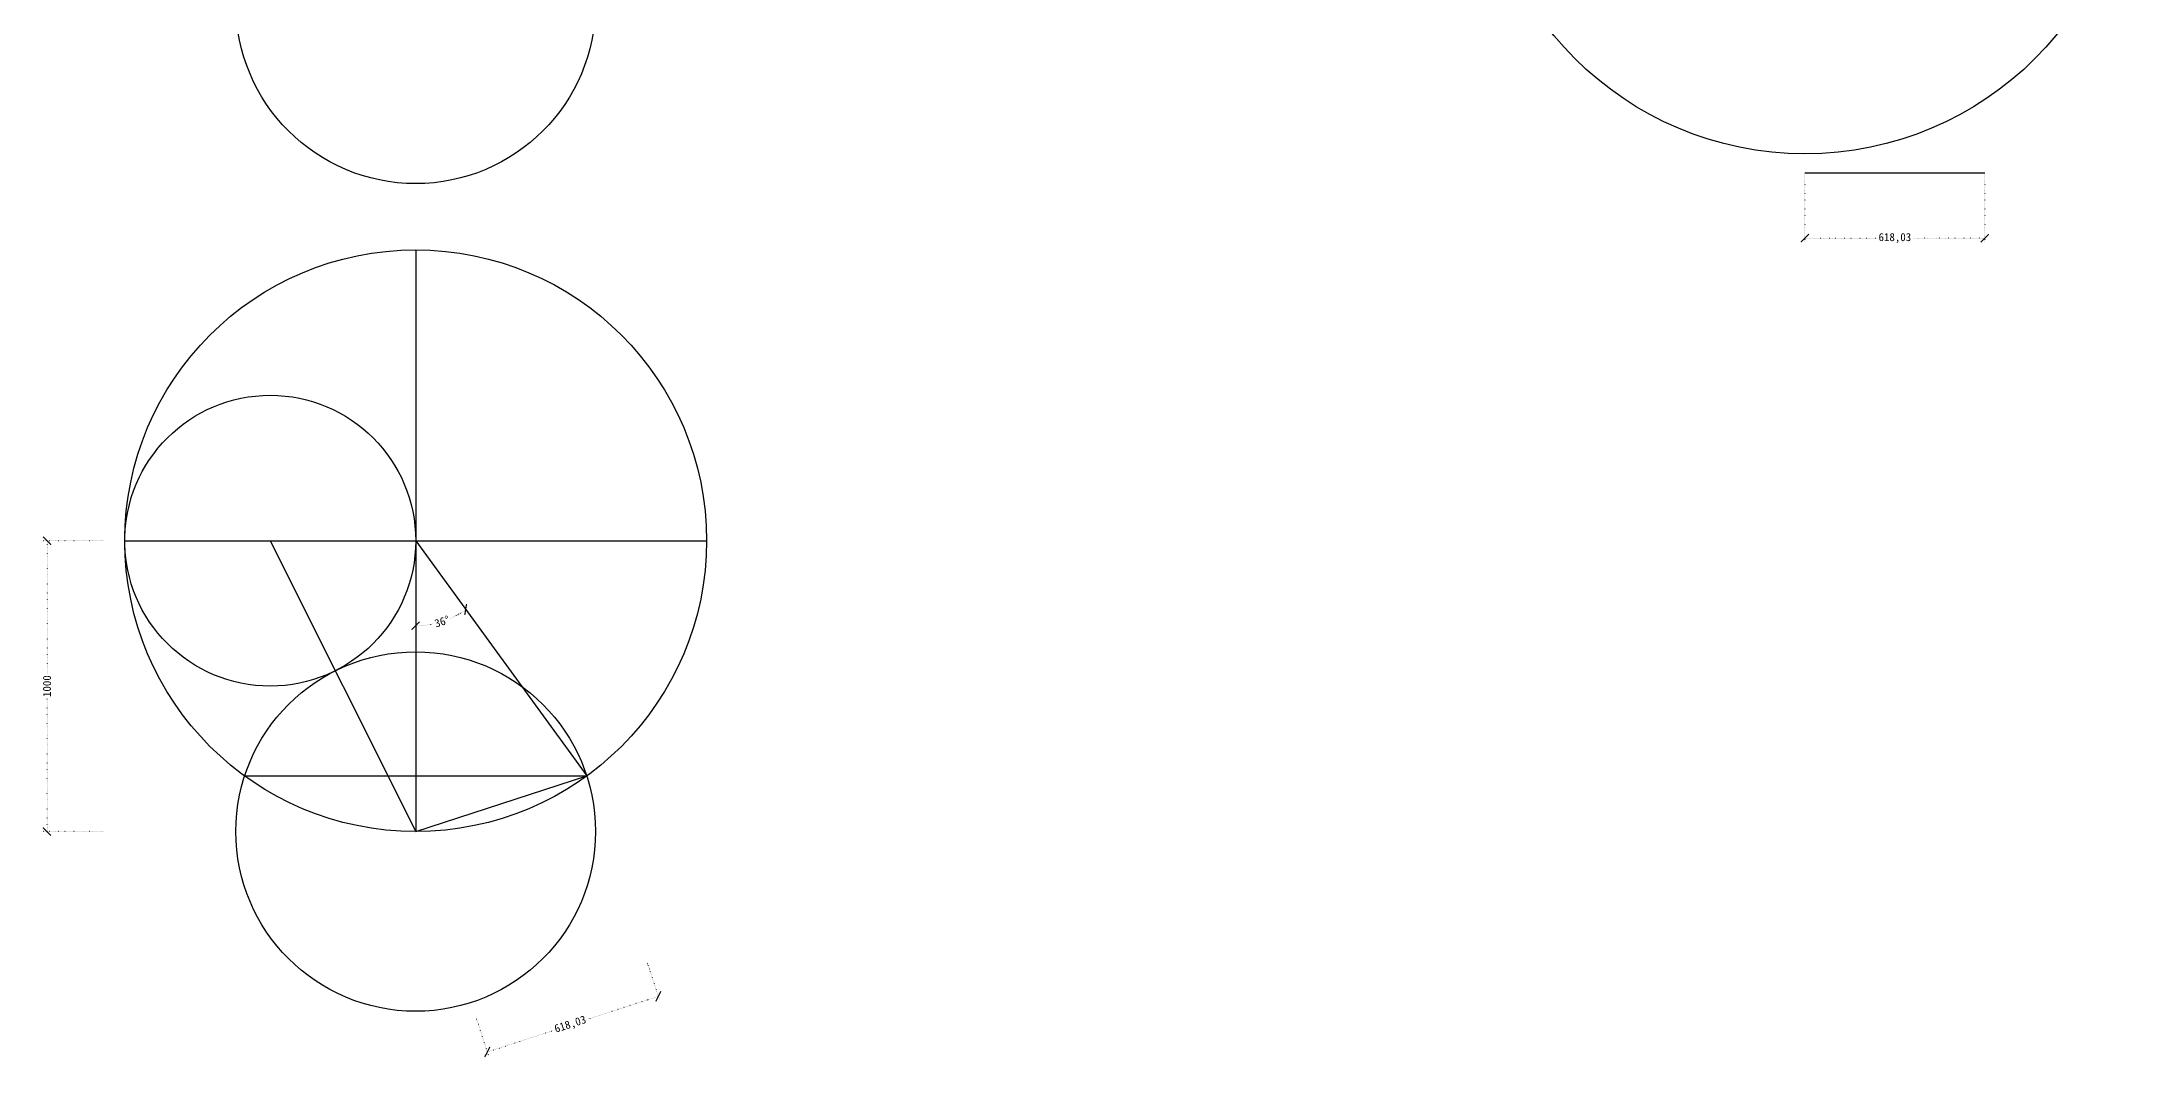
# Model space of a CAD drawing. Header units: millimetres. Extents: x 1384 to 37522, y -6804 to 4139.
# Drawn here: x 2320 to 9499, y -6165 to -2673 of the extents above; entities that cross this region are included whole.
import ezdxf

# ---------------------------------------------------------------- set-up
doc = ezdxf.new("R2010")
doc.units = ezdxf.units.MM
doc.linetypes.add('ACAD_ISO07W100', pattern=[3, 0, -3])
doc.styles.get("Standard").update_dxf_attribs({"font": ''})
doc.styles.get('Standard').set_extended_font_data('SimSun')
doc.dimstyles.new('w', dxfattribs={"dimscale": 11, "dimtxt": 2.5, "dimasz": 2.5, "dimexe": 1.25, "dimexo": 0.625, "dimtad": 0, "dimtxsty": 'Standard', "dimblk": 'ARCHTICK', "dimcen": 2.5, "dimclrd": 5, "dimclre": 5, "dimadec": 0, "dimazin": 0, "dimtfac": 1, "dimtmove": 0, "dimatfit": 3, "dimfxl": 1, "dimarcsym": 0})

# ---------------------------------------------------------------- blocks, each defined once
blk = doc.blocks.new('_ArchTick')
at = {"color": 0, "linetype": 'ByBlock', "const_width": 0.15}
blk.add_lwpolyline([(-0.5, -0.5), (0.5, 0.5)], dxfattribs=at)
blk = doc.blocks.new('*D17')
at = {"color": 5, "linetype": 'ACAD_ISO07W100', "lineweight": -2}
for p, q in [((4401.3, -5840), (4443.1, -5968.7)), ((4438.9, -5955.6), (4197.3, -6034.1)), ((3813.5, -6031), (3855.3, -6159.7)), ((3851.1, -6146.6), (4076.7, -6073.3))]:
    blk.add_line(p, q, dxfattribs=at)
at = {"layer": 'Defpoints', "color": 0}
for p in [(4399.2, -5833.5), (4438.9, -5955.6), (3811.4, -6024.4)]:
    blk.add_point(p, dxfattribs=at)
at = {"color": 5, "lineweight": -2, "xscale": 27.5, "yscale": 27.5, "zscale": 27.5}
for p, rotation in [((4438.9, -5955.6), 18.0000000000001), ((3851.1, -6146.6), 198.0000000000001)]:
    blk.add_blockref('_ArchTick', p, dxfattribs=dict(at, rotation=rotation))
at = {"color": 0, "insert": (4137, -6053.7), "char_height": 27.5, "attachment_point": 5, "rotation": 18}
blk.add_mtext('618,03', dxfattribs=at)
blk = doc.blocks.new('*D18')
at = {"color": 5, "linetype": 'ACAD_ISO07W100', "lineweight": -2}
for start, end in [(294.36076, 306), (270, 281.63924)]:
    blk.add_arc((3604.9, -4388.9), 292.3, start, end, dxfattribs=at)
at = {"layer": 'Defpoints', "color": 0}
for p in [(3604.9, -3388.9), (3604.9, -4388.9), (3665.7, -4674.8), (4192.7, -5197.9), (3604.9, -5388.9)]:
    blk.add_point(p, dxfattribs=at)
at = {"color": 5, "lineweight": -2, "xscale": 27.5, "yscale": 27.5, "zscale": 27.5}
for p, rotation in [((3604.9, -4681.2), 180), ((3776.7, -4625.4), 36.00000000000003)]:
    blk.add_blockref('_ArchTick', p, dxfattribs=dict(at, rotation=rotation))
at = {"color": 0, "insert": (3695.2, -4666.9), "char_height": 27.5, "attachment_point": 5, "rotation": 18}
blk.add_mtext('36°', dxfattribs=at)
blk = doc.blocks.new('*D23')
at = {"color": 5, "linetype": 'ACAD_ISO07W100', "lineweight": -2}
for p, q in [((2532.7, -4388.9), (2323.8, -4388.9)), ((2337.6, -4388.9), (2337.6, -4846.1)), ((2337.6, -5388.9), (2337.6, -4931.6)), ((2532.7, -5388.9), (2323.8, -5388.9))]:
    blk.add_line(p, q, dxfattribs=at)
at = {"layer": 'Defpoints', "color": 0}
for p in [(2539.6, -4388.9), (2337.6, -5388.9), (2539.6, -5388.9)]:
    blk.add_point(p, dxfattribs=at)
at = {"color": 5, "lineweight": -2, "xscale": 27.5, "yscale": 27.5, "zscale": 27.5}
for p, rotation in [((2337.6, -4388.9), 90), ((2337.6, -5388.9), 270)]:
    blk.add_blockref('_ArchTick', p, dxfattribs=dict(at, rotation=rotation))
at = {"color": 0, "insert": (2337.6, -4888.9), "char_height": 27.5, "attachment_point": 5, "rotation": 90}
blk.add_mtext('1000', dxfattribs=at)
blk = doc.blocks.new('*D30')
at = {"color": 5, "linetype": 'ACAD_ISO07W100', "lineweight": -2}
for p, q in [((8380.5, -3130.6), (8380.5, -3362.3)), ((8998.5, -3130.6), (8998.5, -3362.3)), ((8380.5, -3348.6), (8626.1, -3348.6)), ((8998.5, -3348.6), (8752.9, -3348.6))]:
    blk.add_line(p, q, dxfattribs=at)
at = {"layer": 'Defpoints', "color": 0}
for p in [(8380.5, -3123.8), (8998.5, -3123.8), (8998.5, -3348.6)]:
    blk.add_point(p, dxfattribs=at)
at = {"color": 5, "lineweight": -2, "xscale": 27.5, "yscale": 27.5, "zscale": 27.5, "rotation": 180}
blk.add_blockref('_ArchTick', (8380.5, -3348.6), dxfattribs=at)
at = {"color": 5, "lineweight": -2, "xscale": 27.5, "yscale": 27.5, "zscale": 27.5}
blk.add_blockref('_ArchTick', (8998.5, -3348.6), dxfattribs=at)
at = {"color": 0, "insert": (8689.5, -3348.6), "char_height": 27.5, "attachment_point": 5}
blk.add_mtext('618,03', dxfattribs=at)

msp = doc.modelspace()

# ---------------------------------------------------------------- linework, layer by layer
for p, q in [((8380.489, -3123.76), (8998.523, -3123.76)), ((3604.873, -3388.87), (3604.873, -5388.87)), ((2604.873, -4388.87), (3604.873, -4388.87)), ((3104.873, -4388.87), (3604.873, -5388.87)), ((3604.873, -4388.87), (4604.873, -4388.87)), ((3604.873, -4388.87), (4192.658, -5197.887)), ((3017.087, -5197.887), (4192.658, -5197.887)), ((3604.873, -5388.87), (4192.658, -5197.887))]:
    msp.add_line(p, q)
for centre, radius in [((8380.489, -1940.689), 1118.034), ((3604.873, -2543.06), 618.034), ((3604.873, -4388.87), 1000), ((3104.873, -4388.87), 500), ((3604.873, -5388.87), 618.034)]:
    msp.add_circle(centre, radius)

# ---------------------------------------------------------------- dimensions: what is measured, and where the dimension line sits
dim = msp.add_aligned_dim(p1=(8380.489, -3123.76), p2=(8998.523, -3123.76), distance=-224.825, dimstyle='w')
dim.commit()
dim.dimension.update_dxf_attribs({"geometry": '*D30', "text_midpoint": (8689.506, -3348.585)})
dim = msp.add_angular_dim_2l(base=(3665.655, -4674.831), line1=((3604.873, -4388.87), (4192.658, -5197.887)), line2=((3604.873, -3388.87), (3604.873, -5388.87)), dimstyle='w')
dim.commit()
dim.dimension.update_dxf_attribs({"geometry": '*D18', "text_midpoint": (3695.213, -4666.911)})
for base, p1, p2, angle, picture, middle in [((2337.591, -5388.87), (2539.554, -4388.87), (2539.554, -5388.87), 270, '*D23', (2337.591, -4888.87)), ((4438.866, -5955.637), (3811.384, -6024.447), (4399.169, -5833.464), 18, '*D17', (4137.04, -6053.706))]:
    dim = msp.add_linear_dim(base=base, p1=p1, p2=p2, angle=angle, dimstyle='w')
    dim.commit()
    dim.dimension.update_dxf_attribs({"geometry": picture, "text_midpoint": middle, "dimtype": 161})

doc.saveas('drawing.dxf')
